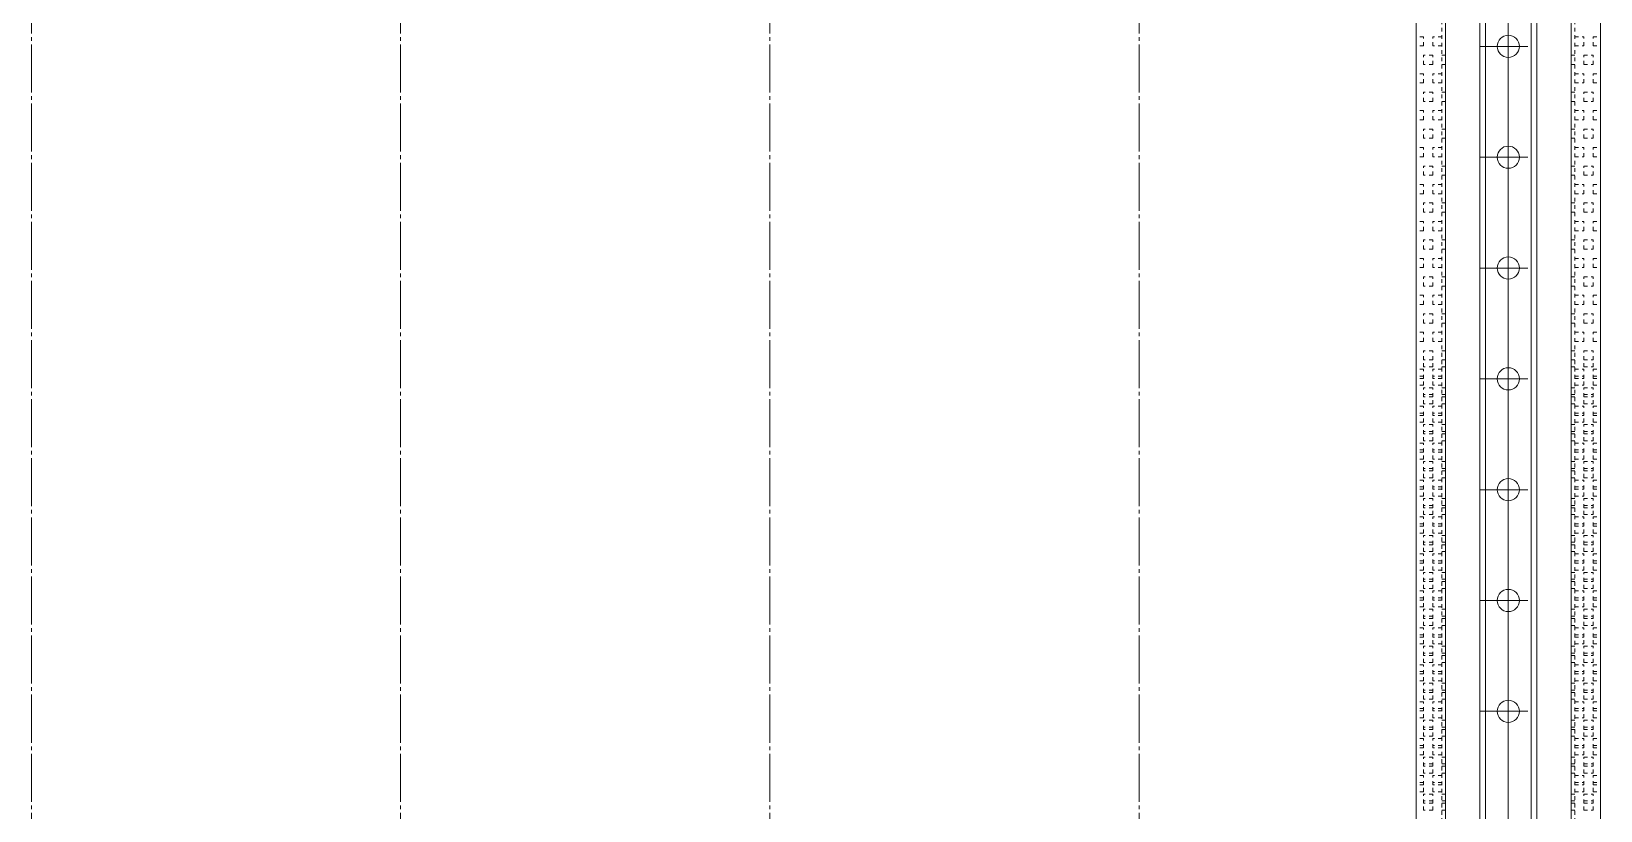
# Model space of a CAD drawing. Header units: millimetres. Extents: x 132745 to 150447, y -25377 to -12762.
# Drawn here: x 134965.9 to 135390.9, y -15097.3 to -14886.4 of the extents above; entities that cross this region are included whole.
import ezdxf

# ---------------------------------------------------------------- set-up
doc = ezdxf.new("R2010")
doc.units = ezdxf.units.MM
doc.linetypes.add('AD_LTYPE1 0 mm', pattern=[16, 13, -1, 1, -1])
doc.linetypes.add('AD_LTYPE3 0 mm', pattern=[2, 1, -1])
doc.layers.add('CAXA_0', color=7, linetype='Continuous', lineweight=18)
for name, color, linetype, lineweight, true_color in [('cdr_dwg1', 4, 'Continuous', 18, 0x00ffff), ('cdr_dwg3', 1, 'AD_LTYPE1 0 mm', 18, 0xff0000), ('cdr_dwg5', 6, 'AD_LTYPE3 0 mm', 18, 0xff00ff)]:
    doc.layers.add(name, color=color, linetype=linetype, lineweight=lineweight, true_color=true_color)

msp = doc.modelspace()

# ---------------------------------------------------------------- linework, layer by layer
at = {"layer": 'CAXA_0', "color": 4, "linetype": 'Continuous', "true_color": 0x00ffff}
for p, q in [((135358.217, -16145.337), (135358.217, -14441.471)), ((135373.602, -16145.337), (135373.602, -14441.471))]:
    msp.add_line(p, q, dxfattribs=at)
at = {"layer": 'CAXA_0', "color": 7, "linetype": 'Continuous'}
for p, q in [((135359.756, -16145.337), (135359.756, -14441.471)), ((135372.064, -16145.337), (135372.064, -14441.471))]:
    msp.add_line(p, q, dxfattribs=at)
at = {"layer": 'cdr_dwg1', "linetype": 'Continuous'}
for p, q in [((135340.91, -14481.471), (135340.91, -16135.337)), ((135348.91, -14481.471), (135348.91, -16135.337)), ((135382.91, -14481.471), (135382.91, -16135.337)), ((135390.91, -14481.471), (135390.91, -16135.337))]:
    msp.add_line(p, q, dxfattribs=at)
for centre in [(135365.91, -14890.471), (135365.91, -14920.471), (135365.91, -14950.471), (135365.91, -14980.471), (135365.91, -15010.471), (135365.91, -15040.471), (135365.91, -15070.471)]:
    msp.add_circle(centre, 3, dxfattribs=at)
at = {"layer": 'cdr_dwg3', "linetype": 'AD_LTYPE1 0 mm'}
for p, q in [((134965.91, -14377.961), (134965.91, -16225.471)), ((135065.91, -14377.961), (135065.91, -16225.471)), ((135165.91, -14377.961), (135165.91, -16225.471)), ((135265.91, -14377.961), (135265.91, -16225.471)), ((135365.91, -14377.961), (135365.91, -16225.471)), ((135365.91, -14409.707), (135365.91, -15588.471)), ((135365.91, -14437.471), (135365.91, -15451.791)), ((135358.217, -14890.471), (135372.064, -14890.471)), ((135358.217, -14920.471), (135372.064, -14920.471)), ((135358.217, -14950.471), (135372.064, -14950.471)), ((135358.217, -14980.471), (135372.064, -14980.471)), ((135358.217, -15010.471), (135372.064, -15010.471)), ((135358.217, -15040.471), (135372.064, -15040.471)), ((135358.217, -15070.471), (135372.064, -15070.471))]:
    msp.add_line(p, q, dxfattribs=at)
at = {"layer": 'cdr_dwg5', "linetype": 'AD_LTYPE3 0 mm'}
for p, q in [((135347.932, -15400.471), (135347.932, -14796.567)), ((135383.887, -15400.471), (135383.887, -14796.567)), ((135342.932, -14887.862), (135340.91, -14887.862)), ((135342.932, -14890.362), (135340.91, -14890.362)), ((135342.932, -14890.362), (135342.932, -14887.862)), ((135347.932, -14887.862), (135345.432, -14887.862)), ((135345.432, -14890.362), (135345.432, -14887.862)), ((135347.932, -14890.362), (135345.432, -14890.362)), ((135383.887, -14887.862), (135386.387, -14887.862)), ((135383.887, -14890.362), (135386.387, -14890.362)), ((135386.387, -14890.362), (135386.387, -14887.862)), ((135388.887, -14887.862), (135390.91, -14887.862)), ((135388.887, -14890.362), (135388.887, -14887.862)), ((135388.887, -14890.362), (135390.91, -14890.362)), ((135345.432, -14892.862), (135342.932, -14892.862)), ((135342.932, -14895.362), (135342.932, -14892.862)), ((135345.432, -14895.362), (135342.932, -14895.362)), ((135345.432, -14895.362), (135345.432, -14892.862)), ((135348.91, -14892.862), (135347.932, -14892.862)), ((135348.91, -14895.362), (135347.932, -14895.362)), ((135382.91, -14892.862), (135383.887, -14892.862)), ((135382.91, -14895.362), (135383.887, -14895.362)), ((135386.387, -14892.862), (135388.887, -14892.862)), ((135386.387, -14895.362), (135386.387, -14892.862)), ((135386.387, -14895.362), (135388.887, -14895.362)), ((135388.887, -14895.362), (135388.887, -14892.862)), ((135342.932, -14897.862), (135340.91, -14897.862)), ((135342.932, -14900.362), (135340.91, -14900.362)), ((135342.932, -14900.362), (135342.932, -14897.862)), ((135347.932, -14897.862), (135345.432, -14897.862)), ((135345.432, -14900.362), (135345.432, -14897.862)), ((135347.932, -14900.362), (135345.432, -14900.362)), ((135383.887, -14897.862), (135386.387, -14897.862)), ((135383.887, -14900.362), (135386.387, -14900.362)), ((135386.387, -14900.362), (135386.387, -14897.862)), ((135388.887, -14897.862), (135390.91, -14897.862)), ((135388.887, -14900.362), (135388.887, -14897.862)), ((135388.887, -14900.362), (135390.91, -14900.362)), ((135345.432, -14902.862), (135342.932, -14902.862)), ((135342.932, -14905.362), (135342.932, -14902.862)), ((135345.432, -14905.362), (135345.432, -14902.862)), ((135348.91, -14902.862), (135347.932, -14902.862)), ((135382.91, -14902.862), (135383.887, -14902.862)), ((135386.387, -14902.862), (135388.887, -14902.862)), ((135386.387, -14905.362), (135386.387, -14902.862)), ((135388.887, -14905.362), (135388.887, -14902.862)), ((135342.932, -14907.862), (135340.91, -14907.862)), ((135345.432, -14905.362), (135342.932, -14905.362)), ((135342.932, -14910.362), (135342.932, -14907.862)), ((135347.932, -14907.862), (135345.432, -14907.862)), ((135345.432, -14910.362), (135345.432, -14907.862)), ((135348.91, -14905.362), (135347.932, -14905.362)), ((135382.91, -14905.362), (135383.887, -14905.362)), ((135383.887, -14907.862), (135386.387, -14907.862)), ((135386.387, -14905.362), (135388.887, -14905.362)), ((135386.387, -14910.362), (135386.387, -14907.862)), ((135388.887, -14907.862), (135390.91, -14907.862)), ((135388.887, -14910.362), (135388.887, -14907.862)), ((135342.932, -14910.362), (135340.91, -14910.362)), ((135345.432, -14912.862), (135342.932, -14912.862)), ((135342.932, -14915.362), (135342.932, -14912.862)), ((135347.932, -14910.362), (135345.432, -14910.362)), ((135345.432, -14915.362), (135345.432, -14912.862)), ((135348.91, -14912.862), (135347.932, -14912.862)), ((135382.91, -14912.862), (135383.887, -14912.862)), ((135383.887, -14910.362), (135386.387, -14910.362)), ((135386.387, -14912.862), (135388.887, -14912.862)), ((135386.387, -14915.362), (135386.387, -14912.862)), ((135388.887, -14910.362), (135390.91, -14910.362)), ((135388.887, -14915.362), (135388.887, -14912.862)), ((135345.432, -14915.362), (135342.932, -14915.362)), ((135348.91, -14915.362), (135347.932, -14915.362)), ((135382.91, -14915.362), (135383.887, -14915.362)), ((135386.387, -14915.362), (135388.887, -14915.362)), ((135342.932, -14917.862), (135340.91, -14917.862)), ((135342.932, -14920.362), (135340.91, -14920.362)), ((135342.932, -14920.362), (135342.932, -14917.862)), ((135347.932, -14917.862), (135345.432, -14917.862)), ((135345.432, -14920.362), (135345.432, -14917.862)), ((135347.932, -14920.362), (135345.432, -14920.362)), ((135383.887, -14917.862), (135386.387, -14917.862)), ((135383.887, -14920.362), (135386.387, -14920.362)), ((135386.387, -14920.362), (135386.387, -14917.862)), ((135388.887, -14917.862), (135390.91, -14917.862)), ((135388.887, -14920.362), (135388.887, -14917.862)), ((135388.887, -14920.362), (135390.91, -14920.362)), ((135345.432, -14922.862), (135342.932, -14922.862)), ((135342.932, -14925.362), (135342.932, -14922.862)), ((135345.432, -14925.362), (135342.932, -14925.362)), ((135345.432, -14925.362), (135345.432, -14922.862)), ((135348.91, -14922.862), (135347.932, -14922.862)), ((135348.91, -14925.362), (135347.932, -14925.362)), ((135382.91, -14922.862), (135383.887, -14922.862)), ((135382.91, -14925.362), (135383.887, -14925.362)), ((135386.387, -14922.862), (135388.887, -14922.862)), ((135386.387, -14925.362), (135386.387, -14922.862)), ((135386.387, -14925.362), (135388.887, -14925.362)), ((135388.887, -14925.362), (135388.887, -14922.862)), ((135342.932, -14927.862), (135340.91, -14927.862)), ((135342.932, -14930.362), (135342.932, -14927.862)), ((135347.932, -14927.862), (135345.432, -14927.862)), ((135345.432, -14930.362), (135345.432, -14927.862)), ((135383.887, -14927.862), (135386.387, -14927.862)), ((135386.387, -14930.362), (135386.387, -14927.862)), ((135388.887, -14927.862), (135390.91, -14927.862)), ((135388.887, -14930.362), (135388.887, -14927.862)), ((135342.932, -14930.362), (135340.91, -14930.362)), ((135345.432, -14932.862), (135342.932, -14932.862)), ((135342.932, -14935.362), (135342.932, -14932.862)), ((135347.932, -14930.362), (135345.432, -14930.362)), ((135345.432, -14935.362), (135345.432, -14932.862)), ((135348.91, -14932.862), (135347.932, -14932.862)), ((135382.91, -14932.862), (135383.887, -14932.862)), ((135383.887, -14930.362), (135386.387, -14930.362)), ((135386.387, -14932.862), (135388.887, -14932.862)), ((135386.387, -14935.362), (135386.387, -14932.862)), ((135388.887, -14930.362), (135390.91, -14930.362)), ((135388.887, -14935.362), (135388.887, -14932.862)), ((135342.932, -14937.862), (135340.91, -14937.862)), ((135345.432, -14935.362), (135342.932, -14935.362)), ((135342.932, -14940.362), (135342.932, -14937.862)), ((135347.932, -14937.862), (135345.432, -14937.862)), ((135345.432, -14940.362), (135345.432, -14937.862)), ((135348.91, -14935.362), (135347.932, -14935.362)), ((135382.91, -14935.362), (135383.887, -14935.362)), ((135383.887, -14937.862), (135386.387, -14937.862)), ((135386.387, -14935.362), (135388.887, -14935.362)), ((135386.387, -14940.362), (135386.387, -14937.862)), ((135388.887, -14937.862), (135390.91, -14937.862)), ((135388.887, -14940.362), (135388.887, -14937.862)), ((135342.932, -14940.362), (135340.91, -14940.362)), ((135345.432, -14942.862), (135342.932, -14942.862)), ((135342.932, -14945.362), (135342.932, -14942.862)), ((135347.932, -14940.362), (135345.432, -14940.362)), ((135345.432, -14945.362), (135345.432, -14942.862)), ((135348.91, -14942.862), (135347.932, -14942.862)), ((135382.91, -14942.862), (135383.887, -14942.862)), ((135383.887, -14940.362), (135386.387, -14940.362)), ((135386.387, -14942.862), (135388.887, -14942.862)), ((135386.387, -14945.362), (135386.387, -14942.862)), ((135388.887, -14940.362), (135390.91, -14940.362)), ((135388.887, -14945.362), (135388.887, -14942.862)), ((135345.432, -14945.362), (135342.932, -14945.362)), ((135348.91, -14945.362), (135347.932, -14945.362)), ((135382.91, -14945.362), (135383.887, -14945.362)), ((135386.387, -14945.362), (135388.887, -14945.362)), ((135342.932, -14947.862), (135340.91, -14947.862)), ((135342.932, -14950.362), (135340.91, -14950.362)), ((135342.932, -14950.362), (135342.932, -14947.862)), ((135345.432, -14950.362), (135345.432, -14947.862)), ((135347.932, -14947.862), (135345.432, -14947.862)), ((135347.932, -14950.362), (135345.432, -14950.362)), ((135383.887, -14947.862), (135386.387, -14947.862)), ((135383.887, -14950.362), (135386.387, -14950.362)), ((135386.387, -14950.362), (135386.387, -14947.862)), ((135388.887, -14950.362), (135388.887, -14947.862)), ((135388.887, -14947.862), (135390.91, -14947.862)), ((135388.887, -14950.362), (135390.91, -14950.362)), ((135345.432, -14952.862), (135342.932, -14952.862)), ((135342.932, -14955.362), (135342.932, -14952.862)), ((135345.432, -14955.362), (135342.932, -14955.362)), ((135345.432, -14955.362), (135345.432, -14952.862)), ((135348.91, -14952.862), (135347.932, -14952.862)), ((135348.91, -14955.362), (135347.932, -14955.362)), ((135382.91, -14952.862), (135383.887, -14952.862)), ((135382.91, -14955.362), (135383.887, -14955.362)), ((135386.387, -14952.862), (135388.887, -14952.862)), ((135386.387, -14955.362), (135386.387, -14952.862)), ((135386.387, -14955.362), (135388.887, -14955.362)), ((135388.887, -14955.362), (135388.887, -14952.862)), ((135342.932, -14957.862), (135340.91, -14957.862)), ((135342.932, -14960.362), (135342.932, -14957.862)), ((135347.932, -14957.862), (135345.432, -14957.862)), ((135345.432, -14960.362), (135345.432, -14957.862)), ((135383.887, -14957.862), (135386.387, -14957.862)), ((135386.387, -14960.362), (135386.387, -14957.862)), ((135388.887, -14957.862), (135390.91, -14957.862)), ((135388.887, -14960.362), (135388.887, -14957.862)), ((135342.932, -14960.362), (135340.91, -14960.362)), ((135345.432, -14962.862), (135342.932, -14962.862)), ((135342.932, -14965.362), (135342.932, -14962.862)), ((135347.932, -14960.362), (135345.432, -14960.362)), ((135345.432, -14965.362), (135345.432, -14962.862)), ((135348.91, -14962.862), (135347.932, -14962.862)), ((135382.91, -14962.862), (135383.887, -14962.862)), ((135383.887, -14960.362), (135386.387, -14960.362)), ((135386.387, -14962.862), (135388.887, -14962.862)), ((135386.387, -14965.362), (135386.387, -14962.862)), ((135388.887, -14960.362), (135390.91, -14960.362)), ((135388.887, -14965.362), (135388.887, -14962.862)), ((135342.932, -14967.862), (135340.91, -14967.862)), ((135345.432, -14965.362), (135342.932, -14965.362)), ((135342.932, -14970.362), (135342.932, -14967.862)), ((135347.932, -14967.862), (135345.432, -14967.862)), ((135345.432, -14970.362), (135345.432, -14967.862)), ((135348.91, -14965.362), (135347.932, -14965.362)), ((135382.91, -14965.362), (135383.887, -14965.362)), ((135383.887, -14967.862), (135386.387, -14967.862)), ((135386.387, -14965.362), (135388.887, -14965.362)), ((135386.387, -14970.362), (135386.387, -14967.862)), ((135388.887, -14967.862), (135390.91, -14967.862)), ((135388.887, -14970.362), (135388.887, -14967.862)), ((135342.932, -14970.362), (135340.91, -14970.362)), ((135347.932, -14970.362), (135345.432, -14970.362)), ((135383.887, -14970.362), (135386.387, -14970.362)), ((135388.887, -14970.362), (135390.91, -14970.362)), ((135345.432, -14972.862), (135342.932, -14972.862)), ((135342.932, -14975.362), (135342.932, -14972.862)), ((135342.932, -14977.224), (135342.932, -14975.332)), ((135345.432, -14975.362), (135342.932, -14975.362)), ((135345.432, -14975.362), (135345.432, -14972.862)), ((135345.432, -14977.224), (135345.432, -14975.332)), ((135348.91, -14972.862), (135347.932, -14972.862)), ((135347.932, -15308.428), (135347.932, -14975.332)), ((135348.91, -14975.362), (135347.932, -14975.362)), ((135382.91, -14972.862), (135383.887, -14972.862)), ((135382.91, -14975.362), (135383.887, -14975.362)), ((135383.887, -15308.428), (135383.887, -14975.332)), ((135386.387, -14972.862), (135388.887, -14972.862)), ((135386.387, -14975.362), (135386.387, -14972.862)), ((135386.387, -14977.224), (135386.387, -14975.332)), ((135386.387, -14975.362), (135388.887, -14975.362)), ((135388.887, -14975.362), (135388.887, -14972.862)), ((135388.887, -14977.224), (135388.887, -14975.332)), ((135342.932, -14977.862), (135340.91, -14977.862)), ((135342.932, -14979.724), (135340.91, -14979.724)), ((135342.932, -14980.362), (135340.91, -14980.362)), ((135345.432, -14977.224), (135342.932, -14977.224)), ((135342.932, -14980.362), (135342.932, -14977.862)), ((135342.932, -14982.224), (135342.932, -14979.724)), ((135347.932, -14977.862), (135345.432, -14977.862)), ((135345.432, -14980.362), (135345.432, -14977.862)), ((135347.932, -14979.724), (135345.432, -14979.724)), ((135345.432, -14982.224), (135345.432, -14979.724)), ((135347.932, -14980.362), (135345.432, -14980.362)), ((135348.91, -14977.224), (135347.932, -14977.224)), ((135382.91, -14977.224), (135383.887, -14977.224)), ((135383.887, -14977.862), (135386.387, -14977.862)), ((135383.887, -14979.724), (135386.387, -14979.724)), ((135383.887, -14980.362), (135386.387, -14980.362)), ((135386.387, -14977.224), (135388.887, -14977.224)), ((135386.387, -14980.362), (135386.387, -14977.862)), ((135386.387, -14982.224), (135386.387, -14979.724)), ((135388.887, -14977.862), (135390.91, -14977.862)), ((135388.887, -14980.362), (135388.887, -14977.862)), ((135388.887, -14979.724), (135390.91, -14979.724)), ((135388.887, -14982.224), (135388.887, -14979.724)), ((135388.887, -14980.362), (135390.91, -14980.362)), ((135342.932, -14982.224), (135340.91, -14982.224)), ((135345.432, -14982.862), (135342.932, -14982.862)), ((135342.932, -14985.362), (135342.932, -14982.862)), ((135345.432, -14984.724), (135342.932, -14984.724)), ((135342.932, -14987.224), (135342.932, -14984.724)), ((135345.432, -14985.362), (135342.932, -14985.362)), ((135347.932, -14982.224), (135345.432, -14982.224)), ((135345.432, -14985.362), (135345.432, -14982.862)), ((135345.432, -14987.224), (135345.432, -14984.724)), ((135348.91, -14982.862), (135347.932, -14982.862)), ((135348.91, -14984.724), (135347.932, -14984.724)), ((135348.91, -14985.362), (135347.932, -14985.362)), ((135382.91, -14982.862), (135383.887, -14982.862)), ((135382.91, -14984.724), (135383.887, -14984.724)), ((135382.91, -14985.362), (135383.887, -14985.362)), ((135383.887, -14982.224), (135386.387, -14982.224)), ((135386.387, -14982.862), (135388.887, -14982.862)), ((135386.387, -14985.362), (135386.387, -14982.862)), ((135386.387, -14984.724), (135388.887, -14984.724)), ((135386.387, -14987.224), (135386.387, -14984.724)), ((135386.387, -14985.362), (135388.887, -14985.362)), ((135388.887, -14982.224), (135390.91, -14982.224)), ((135388.887, -14985.362), (135388.887, -14982.862)), ((135388.887, -14987.224), (135388.887, -14984.724)), ((135342.932, -14987.862), (135340.91, -14987.862)), ((135342.932, -14989.724), (135340.91, -14989.724)), ((135345.432, -14987.224), (135342.932, -14987.224)), ((135342.932, -14990.362), (135342.932, -14987.862)), ((135342.932, -14992.224), (135342.932, -14989.724)), ((135347.932, -14987.862), (135345.432, -14987.862)), ((135345.432, -14990.362), (135345.432, -14987.862)), ((135347.932, -14989.724), (135345.432, -14989.724)), ((135345.432, -14992.224), (135345.432, -14989.724)), ((135348.91, -14987.224), (135347.932, -14987.224)), ((135382.91, -14987.224), (135383.887, -14987.224)), ((135383.887, -14987.862), (135386.387, -14987.862)), ((135383.887, -14989.724), (135386.387, -14989.724)), ((135386.387, -14987.224), (135388.887, -14987.224)), ((135386.387, -14990.362), (135386.387, -14987.862)), ((135386.387, -14992.224), (135386.387, -14989.724)), ((135388.887, -14987.862), (135390.91, -14987.862)), ((135388.887, -14990.362), (135388.887, -14987.862)), ((135388.887, -14989.724), (135390.91, -14989.724)), ((135388.887, -14992.224), (135388.887, -14989.724)), ((135342.932, -14990.362), (135340.91, -14990.362)), ((135342.932, -14992.224), (135340.91, -14992.224)), ((135345.432, -14992.862), (135342.932, -14992.862)), ((135342.932, -14995.362), (135342.932, -14992.862)), ((135347.932, -14990.362), (135345.432, -14990.362)), ((135347.932, -14992.224), (135345.432, -14992.224)), ((135345.432, -14995.362), (135345.432, -14992.862)), ((135348.91, -14992.862), (135347.932, -14992.862)), ((135382.91, -14992.862), (135383.887, -14992.862)), ((135383.887, -14990.362), (135386.387, -14990.362)), ((135383.887, -14992.224), (135386.387, -14992.224)), ((135386.387, -14992.862), (135388.887, -14992.862)), ((135386.387, -14995.362), (135386.387, -14992.862)), ((135388.887, -14990.362), (135390.91, -14990.362)), ((135388.887, -14992.224), (135390.91, -14992.224)), ((135388.887, -14995.362), (135388.887, -14992.862)), ((135342.932, -14997.862), (135340.91, -14997.862)), ((135345.432, -14994.724), (135342.932, -14994.724)), ((135342.932, -14997.224), (135342.932, -14994.724)), ((135345.432, -14995.362), (135342.932, -14995.362)), ((135345.432, -14997.224), (135342.932, -14997.224)), ((135342.932, -15000.362), (135342.932, -14997.862)), ((135345.432, -14997.224), (135345.432, -14994.724)), ((135347.932, -14997.862), (135345.432, -14997.862)), ((135345.432, -15000.362), (135345.432, -14997.862)), ((135348.91, -14994.724), (135347.932, -14994.724)), ((135348.91, -14995.362), (135347.932, -14995.362)), ((135348.91, -14997.224), (135347.932, -14997.224)), ((135382.91, -14994.724), (135383.887, -14994.724)), ((135382.91, -14995.362), (135383.887, -14995.362)), ((135382.91, -14997.224), (135383.887, -14997.224)), ((135383.887, -14997.862), (135386.387, -14997.862)), ((135386.387, -14994.724), (135388.887, -14994.724)), ((135386.387, -14997.224), (135386.387, -14994.724)), ((135386.387, -14995.362), (135388.887, -14995.362)), ((135386.387, -14997.224), (135388.887, -14997.224)), ((135386.387, -15000.362), (135386.387, -14997.862)), ((135388.887, -14997.224), (135388.887, -14994.724)), ((135388.887, -14997.862), (135390.91, -14997.862)), ((135388.887, -15000.362), (135388.887, -14997.862)), ((135342.932, -14999.724), (135340.91, -14999.724)), ((135342.932, -15000.362), (135340.91, -15000.362)), ((135342.932, -15002.224), (135340.91, -15002.224)), ((135342.932, -15002.224), (135342.932, -14999.724)), ((135347.932, -14999.724), (135345.432, -14999.724)), ((135345.432, -15002.224), (135345.432, -14999.724)), ((135347.932, -15000.362), (135345.432, -15000.362)), ((135347.932, -15002.224), (135345.432, -15002.224)), ((135383.887, -14999.724), (135386.387, -14999.724)), ((135383.887, -15000.362), (135386.387, -15000.362)), ((135383.887, -15002.224), (135386.387, -15002.224)), ((135386.387, -15002.224), (135386.387, -14999.724)), ((135388.887, -14999.724), (135390.91, -14999.724)), ((135388.887, -15002.224), (135388.887, -14999.724)), ((135388.887, -15000.362), (135390.91, -15000.362)), ((135388.887, -15002.224), (135390.91, -15002.224)), ((135345.432, -15002.862), (135342.932, -15002.862)), ((135342.932, -15005.362), (135342.932, -15002.862)), ((135345.432, -15004.724), (135342.932, -15004.724)), ((135342.932, -15007.224), (135342.932, -15004.724)), ((135345.432, -15005.362), (135342.932, -15005.362)), ((135345.432, -15005.362), (135345.432, -15002.862)), ((135345.432, -15007.224), (135345.432, -15004.724)), ((135348.91, -15002.862), (135347.932, -15002.862)), ((135348.91, -15004.724), (135347.932, -15004.724)), ((135348.91, -15005.362), (135347.932, -15005.362)), ((135382.91, -15002.862), (135383.887, -15002.862)), ((135382.91, -15004.724), (135383.887, -15004.724)), ((135382.91, -15005.362), (135383.887, -15005.362)), ((135386.387, -15002.862), (135388.887, -15002.862)), ((135386.387, -15005.362), (135386.387, -15002.862)), ((135386.387, -15004.724), (135388.887, -15004.724)), ((135386.387, -15007.224), (135386.387, -15004.724)), ((135386.387, -15005.362), (135388.887, -15005.362)), ((135388.887, -15005.362), (135388.887, -15002.862)), ((135388.887, -15007.224), (135388.887, -15004.724)), ((135342.932, -15007.862), (135340.91, -15007.862)), ((135342.932, -15009.724), (135340.91, -15009.724)), ((135342.932, -15010.362), (135340.91, -15010.362)), ((135345.432, -15007.224), (135342.932, -15007.224)), ((135342.932, -15010.362), (135342.932, -15007.862)), ((135342.932, -15012.224), (135342.932, -15009.724)), ((135347.932, -15007.862), (135345.432, -15007.862)), ((135345.432, -15010.362), (135345.432, -15007.862)), ((135347.932, -15009.724), (135345.432, -15009.724)), ((135345.432, -15012.224), (135345.432, -15009.724)), ((135347.932, -15010.362), (135345.432, -15010.362)), ((135348.91, -15007.224), (135347.932, -15007.224)), ((135382.91, -15007.224), (135383.887, -15007.224)), ((135383.887, -15007.862), (135386.387, -15007.862)), ((135383.887, -15009.724), (135386.387, -15009.724)), ((135383.887, -15010.362), (135386.387, -15010.362)), ((135386.387, -15007.224), (135388.887, -15007.224)), ((135386.387, -15010.362), (135386.387, -15007.862)), ((135386.387, -15012.224), (135386.387, -15009.724)), ((135388.887, -15007.862), (135390.91, -15007.862)), ((135388.887, -15010.362), (135388.887, -15007.862)), ((135388.887, -15009.724), (135390.91, -15009.724)), ((135388.887, -15012.224), (135388.887, -15009.724)), ((135388.887, -15010.362), (135390.91, -15010.362)), ((135342.932, -15012.224), (135340.91, -15012.224)), ((135345.432, -15012.862), (135342.932, -15012.862)), ((135342.932, -15015.362), (135342.932, -15012.862)), ((135345.432, -15014.724), (135342.932, -15014.724)), ((135342.932, -15017.224), (135342.932, -15014.724)), ((135347.932, -15012.224), (135345.432, -15012.224)), ((135345.432, -15015.362), (135345.432, -15012.862)), ((135345.432, -15017.224), (135345.432, -15014.724)), ((135348.91, -15012.862), (135347.932, -15012.862)), ((135348.91, -15014.724), (135347.932, -15014.724)), ((135382.91, -15012.862), (135383.887, -15012.862)), ((135382.91, -15014.724), (135383.887, -15014.724)), ((135383.887, -15012.224), (135386.387, -15012.224)), ((135386.387, -15012.862), (135388.887, -15012.862)), ((135386.387, -15015.362), (135386.387, -15012.862)), ((135386.387, -15014.724), (135388.887, -15014.724)), ((135386.387, -15017.224), (135386.387, -15014.724)), ((135388.887, -15012.224), (135390.91, -15012.224)), ((135388.887, -15015.362), (135388.887, -15012.862)), ((135388.887, -15017.224), (135388.887, -15014.724)), ((135342.932, -15017.862), (135340.91, -15017.862)), ((135345.432, -15015.362), (135342.932, -15015.362)), ((135345.432, -15017.224), (135342.932, -15017.224)), ((135342.932, -15020.362), (135342.932, -15017.862)), ((135347.932, -15017.862), (135345.432, -15017.862)), ((135345.432, -15020.362), (135345.432, -15017.862)), ((135348.91, -15015.362), (135347.932, -15015.362)), ((135348.91, -15017.224), (135347.932, -15017.224)), ((135382.91, -15015.362), (135383.887, -15015.362)), ((135382.91, -15017.224), (135383.887, -15017.224)), ((135383.887, -15017.862), (135386.387, -15017.862)), ((135386.387, -15015.362), (135388.887, -15015.362)), ((135386.387, -15017.224), (135388.887, -15017.224)), ((135386.387, -15020.362), (135386.387, -15017.862)), ((135388.887, -15017.862), (135390.91, -15017.862)), ((135388.887, -15020.362), (135388.887, -15017.862)), ((135342.932, -15019.724), (135340.91, -15019.724)), ((135342.932, -15020.362), (135340.91, -15020.362)), ((135342.932, -15022.224), (135340.91, -15022.224)), ((135342.932, -15022.224), (135342.932, -15019.724)), ((135345.432, -15022.862), (135342.932, -15022.862)), ((135342.932, -15025.362), (135342.932, -15022.862)), ((135347.932, -15019.724), (135345.432, -15019.724)), ((135345.432, -15022.224), (135345.432, -15019.724)), ((135347.932, -15020.362), (135345.432, -15020.362)), ((135347.932, -15022.224), (135345.432, -15022.224)), ((135345.432, -15025.362), (135345.432, -15022.862)), ((135348.91, -15022.862), (135347.932, -15022.862)), ((135382.91, -15022.862), (135383.887, -15022.862)), ((135383.887, -15019.724), (135386.387, -15019.724)), ((135383.887, -15020.362), (135386.387, -15020.362)), ((135383.887, -15022.224), (135386.387, -15022.224)), ((135386.387, -15022.224), (135386.387, -15019.724)), ((135386.387, -15022.862), (135388.887, -15022.862)), ((135386.387, -15025.362), (135386.387, -15022.862)), ((135388.887, -15019.724), (135390.91, -15019.724)), ((135388.887, -15022.224), (135388.887, -15019.724)), ((135388.887, -15020.362), (135390.91, -15020.362)), ((135388.887, -15022.224), (135390.91, -15022.224)), ((135388.887, -15025.362), (135388.887, -15022.862)), ((135342.932, -15027.862), (135340.91, -15027.862)), ((135345.432, -15024.724), (135342.932, -15024.724)), ((135342.932, -15027.224), (135342.932, -15024.724)), ((135345.432, -15025.362), (135342.932, -15025.362)), ((135345.432, -15027.224), (135342.932, -15027.224)), ((135342.932, -15030.362), (135342.932, -15027.862)), ((135345.432, -15027.224), (135345.432, -15024.724)), ((135347.932, -15027.862), (135345.432, -15027.862)), ((135345.432, -15030.362), (135345.432, -15027.862)), ((135348.91, -15024.724), (135347.932, -15024.724)), ((135348.91, -15025.362), (135347.932, -15025.362)), ((135348.91, -15027.224), (135347.932, -15027.224)), ((135382.91, -15024.724), (135383.887, -15024.724)), ((135382.91, -15025.362), (135383.887, -15025.362)), ((135382.91, -15027.224), (135383.887, -15027.224)), ((135383.887, -15027.862), (135386.387, -15027.862)), ((135386.387, -15024.724), (135388.887, -15024.724)), ((135386.387, -15027.224), (135386.387, -15024.724)), ((135386.387, -15025.362), (135388.887, -15025.362)), ((135386.387, -15027.224), (135388.887, -15027.224)), ((135386.387, -15030.362), (135386.387, -15027.862)), ((135388.887, -15027.224), (135388.887, -15024.724)), ((135388.887, -15027.862), (135390.91, -15027.862)), ((135388.887, -15030.362), (135388.887, -15027.862)), ((135342.932, -15029.724), (135340.91, -15029.724)), ((135342.932, -15030.362), (135340.91, -15030.362)), ((135342.932, -15032.224), (135340.91, -15032.224)), ((135342.932, -15032.224), (135342.932, -15029.724)), ((135347.932, -15029.724), (135345.432, -15029.724)), ((135345.432, -15032.224), (135345.432, -15029.724)), ((135347.932, -15030.362), (135345.432, -15030.362)), ((135347.932, -15032.224), (135345.432, -15032.224)), ((135383.887, -15029.724), (135386.387, -15029.724)), ((135383.887, -15030.362), (135386.387, -15030.362)), ((135383.887, -15032.224), (135386.387, -15032.224)), ((135386.387, -15032.224), (135386.387, -15029.724)), ((135388.887, -15029.724), (135390.91, -15029.724)), ((135388.887, -15032.224), (135388.887, -15029.724)), ((135388.887, -15030.362), (135390.91, -15030.362)), ((135388.887, -15032.224), (135390.91, -15032.224)), ((135345.432, -15032.862), (135342.932, -15032.862)), ((135342.932, -15035.362), (135342.932, -15032.862)), ((135345.432, -15034.724), (135342.932, -15034.724)), ((135342.932, -15037.224), (135342.932, -15034.724)), ((135345.432, -15035.362), (135342.932, -15035.362)), ((135345.432, -15035.362), (135345.432, -15032.862)), ((135345.432, -15037.224), (135345.432, -15034.724)), ((135348.91, -15032.862), (135347.932, -15032.862)), ((135348.91, -15034.724), (135347.932, -15034.724)), ((135348.91, -15035.362), (135347.932, -15035.362)), ((135382.91, -15032.862), (135383.887, -15032.862)), ((135382.91, -15034.724), (135383.887, -15034.724)), ((135382.91, -15035.362), (135383.887, -15035.362)), ((135386.387, -15032.862), (135388.887, -15032.862)), ((135386.387, -15035.362), (135386.387, -15032.862)), ((135386.387, -15034.724), (135388.887, -15034.724)), ((135386.387, -15037.224), (135386.387, -15034.724)), ((135386.387, -15035.362), (135388.887, -15035.362)), ((135388.887, -15035.362), (135388.887, -15032.862)), ((135388.887, -15037.224), (135388.887, -15034.724)), ((135342.932, -15037.862), (135340.91, -15037.862)), ((135342.932, -15039.724), (135340.91, -15039.724)), ((135342.932, -15040.362), (135340.91, -15040.362)), ((135345.432, -15037.224), (135342.932, -15037.224)), ((135342.932, -15040.362), (135342.932, -15037.862)), ((135342.932, -15042.224), (135342.932, -15039.724)), ((135347.932, -15037.862), (135345.432, -15037.862)), ((135345.432, -15040.362), (135345.432, -15037.862)), ((135347.932, -15039.724), (135345.432, -15039.724)), ((135345.432, -15042.224), (135345.432, -15039.724)), ((135347.932, -15040.362), (135345.432, -15040.362)), ((135348.91, -15037.224), (135347.932, -15037.224)), ((135382.91, -15037.224), (135383.887, -15037.224)), ((135383.887, -15037.862), (135386.387, -15037.862)), ((135383.887, -15039.724), (135386.387, -15039.724)), ((135383.887, -15040.362), (135386.387, -15040.362)), ((135386.387, -15037.224), (135388.887, -15037.224)), ((135386.387, -15040.362), (135386.387, -15037.862)), ((135386.387, -15042.224), (135386.387, -15039.724)), ((135388.887, -15037.862), (135390.91, -15037.862)), ((135388.887, -15040.362), (135388.887, -15037.862)), ((135388.887, -15039.724), (135390.91, -15039.724)), ((135388.887, -15042.224), (135388.887, -15039.724)), ((135388.887, -15040.362), (135390.91, -15040.362)), ((135342.932, -15042.224), (135340.91, -15042.224)), ((135345.432, -15042.862), (135342.932, -15042.862)), ((135342.932, -15045.362), (135342.932, -15042.862)), ((135345.432, -15044.724), (135342.932, -15044.724)), ((135342.932, -15047.224), (135342.932, -15044.724)), ((135347.932, -15042.224), (135345.432, -15042.224)), ((135345.432, -15045.362), (135345.432, -15042.862)), ((135345.432, -15047.224), (135345.432, -15044.724)), ((135348.91, -15042.862), (135347.932, -15042.862)), ((135348.91, -15044.724), (135347.932, -15044.724)), ((135382.91, -15042.862), (135383.887, -15042.862)), ((135382.91, -15044.724), (135383.887, -15044.724)), ((135383.887, -15042.224), (135386.387, -15042.224)), ((135386.387, -15042.862), (135388.887, -15042.862)), ((135386.387, -15045.362), (135386.387, -15042.862)), ((135386.387, -15044.724), (135388.887, -15044.724)), ((135386.387, -15047.224), (135386.387, -15044.724)), ((135388.887, -15042.224), (135390.91, -15042.224)), ((135388.887, -15045.362), (135388.887, -15042.862)), ((135388.887, -15047.224), (135388.887, -15044.724)), ((135342.932, -15047.862), (135340.91, -15047.862)), ((135345.432, -15045.362), (135342.932, -15045.362)), ((135345.432, -15047.224), (135342.932, -15047.224)), ((135342.932, -15050.362), (135342.932, -15047.862)), ((135347.932, -15047.862), (135345.432, -15047.862)), ((135345.432, -15050.362), (135345.432, -15047.862)), ((135348.91, -15045.362), (135347.932, -15045.362)), ((135348.91, -15047.224), (135347.932, -15047.224)), ((135382.91, -15045.362), (135383.887, -15045.362)), ((135382.91, -15047.224), (135383.887, -15047.224)), ((135383.887, -15047.862), (135386.387, -15047.862)), ((135386.387, -15045.362), (135388.887, -15045.362)), ((135386.387, -15047.224), (135388.887, -15047.224)), ((135386.387, -15050.362), (135386.387, -15047.862)), ((135388.887, -15047.862), (135390.91, -15047.862)), ((135388.887, -15050.362), (135388.887, -15047.862)), ((135342.932, -15049.724), (135340.91, -15049.724)), ((135342.932, -15050.362), (135340.91, -15050.362)), ((135342.932, -15052.224), (135340.91, -15052.224)), ((135342.932, -15052.224), (135342.932, -15049.724)), ((135345.432, -15052.862), (135342.932, -15052.862)), ((135342.932, -15055.362), (135342.932, -15052.862)), ((135347.932, -15049.724), (135345.432, -15049.724)), ((135345.432, -15052.224), (135345.432, -15049.724)), ((135347.932, -15050.362), (135345.432, -15050.362)), ((135347.932, -15052.224), (135345.432, -15052.224)), ((135345.432, -15055.362), (135345.432, -15052.862)), ((135348.91, -15052.862), (135347.932, -15052.862)), ((135382.91, -15052.862), (135383.887, -15052.862)), ((135383.887, -15049.724), (135386.387, -15049.724)), ((135383.887, -15050.362), (135386.387, -15050.362)), ((135383.887, -15052.224), (135386.387, -15052.224)), ((135386.387, -15052.224), (135386.387, -15049.724)), ((135386.387, -15052.862), (135388.887, -15052.862)), ((135386.387, -15055.362), (135386.387, -15052.862)), ((135388.887, -15049.724), (135390.91, -15049.724)), ((135388.887, -15052.224), (135388.887, -15049.724)), ((135388.887, -15050.362), (135390.91, -15050.362)), ((135388.887, -15052.224), (135390.91, -15052.224)), ((135388.887, -15055.362), (135388.887, -15052.862)), ((135345.432, -15054.724), (135342.932, -15054.724)), ((135342.932, -15057.224), (135342.932, -15054.724)), ((135345.432, -15055.362), (135342.932, -15055.362)), ((135345.432, -15057.224), (135342.932, -15057.224)), ((135345.432, -15057.224), (135345.432, -15054.724)), ((135348.91, -15054.724), (135347.932, -15054.724)), ((135348.91, -15055.362), (135347.932, -15055.362)), ((135348.91, -15057.224), (135347.932, -15057.224)), ((135382.91, -15054.724), (135383.887, -15054.724)), ((135382.91, -15055.362), (135383.887, -15055.362)), ((135382.91, -15057.224), (135383.887, -15057.224)), ((135386.387, -15054.724), (135388.887, -15054.724)), ((135386.387, -15057.224), (135386.387, -15054.724)), ((135386.387, -15055.362), (135388.887, -15055.362)), ((135386.387, -15057.224), (135388.887, -15057.224)), ((135388.887, -15057.224), (135388.887, -15054.724)), ((135342.932, -15057.862), (135340.91, -15057.862)), ((135342.932, -15059.724), (135340.91, -15059.724)), ((135342.932, -15060.362), (135340.91, -15060.362)), ((135342.932, -15060.362), (135342.932, -15057.862)), ((135342.932, -15062.224), (135342.932, -15059.724)), ((135347.932, -15057.862), (135345.432, -15057.862)), ((135345.432, -15060.362), (135345.432, -15057.862)), ((135347.932, -15059.724), (135345.432, -15059.724)), ((135345.432, -15062.224), (135345.432, -15059.724)), ((135347.932, -15060.362), (135345.432, -15060.362)), ((135383.887, -15057.862), (135386.387, -15057.862)), ((135383.887, -15059.724), (135386.387, -15059.724)), ((135383.887, -15060.362), (135386.387, -15060.362)), ((135386.387, -15060.362), (135386.387, -15057.862)), ((135386.387, -15062.224), (135386.387, -15059.724)), ((135388.887, -15057.862), (135390.91, -15057.862)), ((135388.887, -15060.362), (135388.887, -15057.862)), ((135388.887, -15059.724), (135390.91, -15059.724)), ((135388.887, -15062.224), (135388.887, -15059.724)), ((135388.887, -15060.362), (135390.91, -15060.362)), ((135342.932, -15062.224), (135340.91, -15062.224)), ((135345.432, -15062.862), (135342.932, -15062.862)), ((135342.932, -15065.362), (135342.932, -15062.862)), ((135345.432, -15064.724), (135342.932, -15064.724)), ((135342.932, -15067.224), (135342.932, -15064.724)), ((135345.432, -15065.362), (135342.932, -15065.362)), ((135347.932, -15062.224), (135345.432, -15062.224)), ((135345.432, -15065.362), (135345.432, -15062.862)), ((135345.432, -15067.224), (135345.432, -15064.724)), ((135348.91, -15062.862), (135347.932, -15062.862)), ((135348.91, -15064.724), (135347.932, -15064.724)), ((135348.91, -15065.362), (135347.932, -15065.362)), ((135382.91, -15062.862), (135383.887, -15062.862)), ((135382.91, -15064.724), (135383.887, -15064.724)), ((135382.91, -15065.362), (135383.887, -15065.362)), ((135383.887, -15062.224), (135386.387, -15062.224)), ((135386.387, -15062.862), (135388.887, -15062.862)), ((135386.387, -15065.362), (135386.387, -15062.862)), ((135386.387, -15064.724), (135388.887, -15064.724)), ((135386.387, -15067.224), (135386.387, -15064.724)), ((135386.387, -15065.362), (135388.887, -15065.362)), ((135388.887, -15062.224), (135390.91, -15062.224)), ((135388.887, -15065.362), (135388.887, -15062.862)), ((135388.887, -15067.224), (135388.887, -15064.724)), ((135342.932, -15067.862), (135340.91, -15067.862)), ((135342.932, -15069.724), (135340.91, -15069.724)), ((135342.932, -15070.362), (135340.91, -15070.362)), ((135345.432, -15067.224), (135342.932, -15067.224)), ((135342.932, -15070.362), (135342.932, -15067.862)), ((135342.932, -15072.224), (135342.932, -15069.724)), ((135347.932, -15067.862), (135345.432, -15067.862)), ((135345.432, -15070.362), (135345.432, -15067.862)), ((135347.932, -15069.724), (135345.432, -15069.724)), ((135345.432, -15072.224), (135345.432, -15069.724)), ((135347.932, -15070.362), (135345.432, -15070.362)), ((135348.91, -15067.224), (135347.932, -15067.224)), ((135382.91, -15067.224), (135383.887, -15067.224)), ((135383.887, -15067.862), (135386.387, -15067.862)), ((135383.887, -15069.724), (135386.387, -15069.724)), ((135383.887, -15070.362), (135386.387, -15070.362)), ((135386.387, -15067.224), (135388.887, -15067.224)), ((135386.387, -15070.362), (135386.387, -15067.862)), ((135386.387, -15072.224), (135386.387, -15069.724)), ((135388.887, -15067.862), (135390.91, -15067.862)), ((135388.887, -15070.362), (135388.887, -15067.862)), ((135388.887, -15069.724), (135390.91, -15069.724)), ((135388.887, -15072.224), (135388.887, -15069.724)), ((135388.887, -15070.362), (135390.91, -15070.362)), ((135342.932, -15072.224), (135340.91, -15072.224)), ((135345.432, -15072.862), (135342.932, -15072.862)), ((135342.932, -15075.362), (135342.932, -15072.862)), ((135345.432, -15074.724), (135342.932, -15074.724)), ((135342.932, -15077.224), (135342.932, -15074.724)), ((135347.932, -15072.224), (135345.432, -15072.224)), ((135345.432, -15075.362), (135345.432, -15072.862)), ((135345.432, -15077.224), (135345.432, -15074.724)), ((135348.91, -15072.862), (135347.932, -15072.862)), ((135348.91, -15074.724), (135347.932, -15074.724)), ((135382.91, -15072.862), (135383.887, -15072.862)), ((135382.91, -15074.724), (135383.887, -15074.724)), ((135383.887, -15072.224), (135386.387, -15072.224)), ((135386.387, -15072.862), (135388.887, -15072.862)), ((135386.387, -15075.362), (135386.387, -15072.862)), ((135386.387, -15074.724), (135388.887, -15074.724)), ((135386.387, -15077.224), (135386.387, -15074.724)), ((135388.887, -15072.224), (135390.91, -15072.224)), ((135388.887, -15075.362), (135388.887, -15072.862)), ((135388.887, -15077.224), (135388.887, -15074.724)), ((135342.932, -15077.862), (135340.91, -15077.862)), ((135345.432, -15075.362), (135342.932, -15075.362)), ((135345.432, -15077.224), (135342.932, -15077.224)), ((135342.932, -15080.362), (135342.932, -15077.862)), ((135347.932, -15077.862), (135345.432, -15077.862)), ((135345.432, -15080.362), (135345.432, -15077.862)), ((135348.91, -15075.362), (135347.932, -15075.362)), ((135348.91, -15077.224), (135347.932, -15077.224)), ((135382.91, -15075.362), (135383.887, -15075.362)), ((135382.91, -15077.224), (135383.887, -15077.224)), ((135383.887, -15077.862), (135386.387, -15077.862)), ((135386.387, -15075.362), (135388.887, -15075.362)), ((135386.387, -15077.224), (135388.887, -15077.224)), ((135386.387, -15080.362), (135386.387, -15077.862)), ((135388.887, -15077.862), (135390.91, -15077.862)), ((135388.887, -15080.362), (135388.887, -15077.862)), ((135342.932, -15079.724), (135340.91, -15079.724)), ((135342.932, -15080.362), (135340.91, -15080.362)), ((135342.932, -15082.224), (135340.91, -15082.224)), ((135342.932, -15082.224), (135342.932, -15079.724)), ((135345.432, -15082.862), (135342.932, -15082.862)), ((135342.932, -15085.362), (135342.932, -15082.862)), ((135347.932, -15079.724), (135345.432, -15079.724)), ((135345.432, -15082.224), (135345.432, -15079.724)), ((135347.932, -15080.362), (135345.432, -15080.362)), ((135347.932, -15082.224), (135345.432, -15082.224)), ((135345.432, -15085.362), (135345.432, -15082.862)), ((135348.91, -15082.862), (135347.932, -15082.862)), ((135382.91, -15082.862), (135383.887, -15082.862)), ((135383.887, -15079.724), (135386.387, -15079.724)), ((135383.887, -15080.362), (135386.387, -15080.362)), ((135383.887, -15082.224), (135386.387, -15082.224)), ((135386.387, -15082.224), (135386.387, -15079.724)), ((135386.387, -15082.862), (135388.887, -15082.862)), ((135386.387, -15085.362), (135386.387, -15082.862)), ((135388.887, -15079.724), (135390.91, -15079.724)), ((135388.887, -15082.224), (135388.887, -15079.724)), ((135388.887, -15080.362), (135390.91, -15080.362)), ((135388.887, -15082.224), (135390.91, -15082.224)), ((135388.887, -15085.362), (135388.887, -15082.862)), ((135345.432, -15084.724), (135342.932, -15084.724)), ((135342.932, -15087.224), (135342.932, -15084.724)), ((135345.432, -15085.362), (135342.932, -15085.362)), ((135345.432, -15087.224), (135342.932, -15087.224)), ((135345.432, -15087.224), (135345.432, -15084.724)), ((135348.91, -15084.724), (135347.932, -15084.724)), ((135348.91, -15085.362), (135347.932, -15085.362)), ((135348.91, -15087.224), (135347.932, -15087.224)), ((135382.91, -15084.724), (135383.887, -15084.724)), ((135382.91, -15085.362), (135383.887, -15085.362)), ((135382.91, -15087.224), (135383.887, -15087.224)), ((135386.387, -15084.724), (135388.887, -15084.724)), ((135386.387, -15087.224), (135386.387, -15084.724)), ((135386.387, -15085.362), (135388.887, -15085.362)), ((135386.387, -15087.224), (135388.887, -15087.224)), ((135388.887, -15087.224), (135388.887, -15084.724)), ((135342.932, -15087.862), (135340.91, -15087.862)), ((135342.932, -15089.724), (135340.91, -15089.724)), ((135342.932, -15090.362), (135340.91, -15090.362)), ((135342.932, -15090.362), (135342.932, -15087.862)), ((135342.932, -15092.224), (135342.932, -15089.724)), ((135347.932, -15087.862), (135345.432, -15087.862)), ((135345.432, -15090.362), (135345.432, -15087.862)), ((135347.932, -15089.724), (135345.432, -15089.724)), ((135345.432, -15092.224), (135345.432, -15089.724)), ((135347.932, -15090.362), (135345.432, -15090.362)), ((135383.887, -15087.862), (135386.387, -15087.862)), ((135383.887, -15089.724), (135386.387, -15089.724)), ((135383.887, -15090.362), (135386.387, -15090.362)), ((135386.387, -15090.362), (135386.387, -15087.862)), ((135386.387, -15092.224), (135386.387, -15089.724)), ((135388.887, -15087.862), (135390.91, -15087.862)), ((135388.887, -15090.362), (135388.887, -15087.862)), ((135388.887, -15089.724), (135390.91, -15089.724)), ((135388.887, -15092.224), (135388.887, -15089.724)), ((135388.887, -15090.362), (135390.91, -15090.362)), ((135342.932, -15092.224), (135340.91, -15092.224)), ((135345.432, -15092.862), (135342.932, -15092.862)), ((135342.932, -15095.362), (135342.932, -15092.862)), ((135345.432, -15094.724), (135342.932, -15094.724)), ((135342.932, -15097.224), (135342.932, -15094.724)), ((135345.432, -15095.362), (135342.932, -15095.362)), ((135347.932, -15092.224), (135345.432, -15092.224)), ((135345.432, -15095.362), (135345.432, -15092.862)), ((135345.432, -15097.224), (135345.432, -15094.724)), ((135348.91, -15092.862), (135347.932, -15092.862)), ((135348.91, -15094.724), (135347.932, -15094.724)), ((135348.91, -15095.362), (135347.932, -15095.362)), ((135382.91, -15092.862), (135383.887, -15092.862)), ((135382.91, -15094.724), (135383.887, -15094.724)), ((135382.91, -15095.362), (135383.887, -15095.362)), ((135383.887, -15092.224), (135386.387, -15092.224)), ((135386.387, -15092.862), (135388.887, -15092.862)), ((135386.387, -15095.362), (135386.387, -15092.862)), ((135386.387, -15094.724), (135388.887, -15094.724)), ((135386.387, -15097.224), (135386.387, -15094.724)), ((135386.387, -15095.362), (135388.887, -15095.362)), ((135388.887, -15092.224), (135390.91, -15092.224)), ((135388.887, -15095.362), (135388.887, -15092.862)), ((135388.887, -15097.224), (135388.887, -15094.724)), ((135345.432, -15097.224), (135342.932, -15097.224)), ((135348.91, -15097.224), (135347.932, -15097.224)), ((135382.91, -15097.224), (135383.887, -15097.224)), ((135386.387, -15097.224), (135388.887, -15097.224))]:
    msp.add_line(p, q, dxfattribs=at)

doc.saveas('drawing.dxf')
